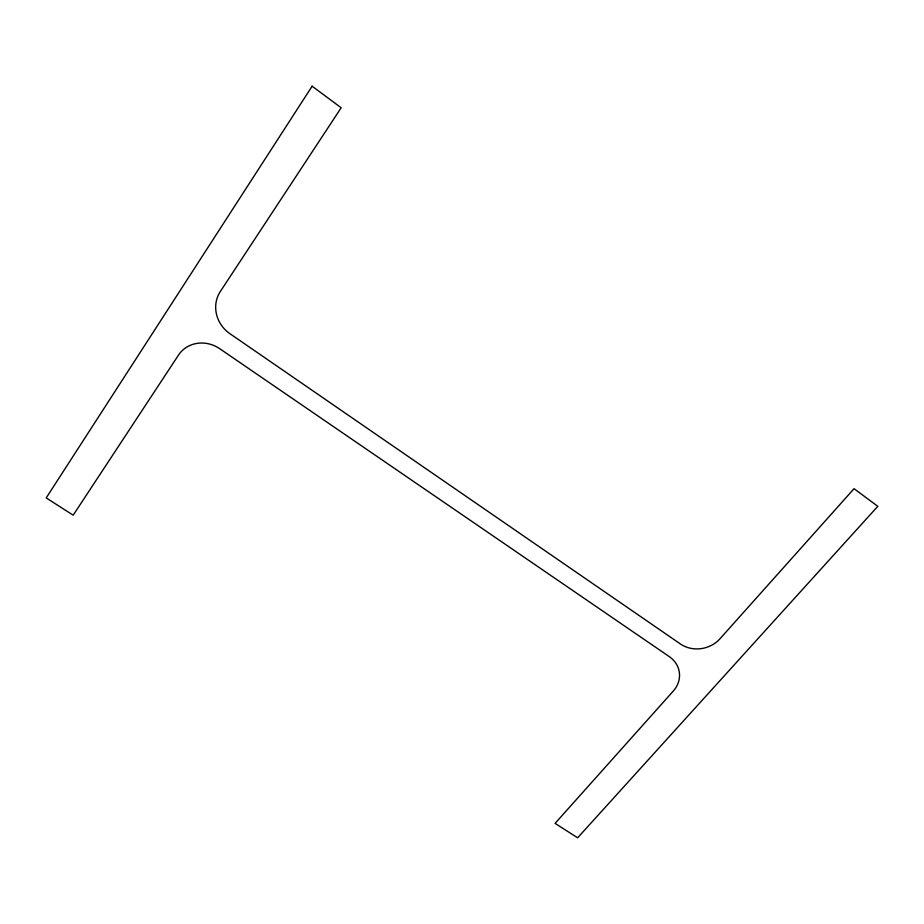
<?xml version="1.0" encoding="UTF-8"?>
<svg xmlns="http://www.w3.org/2000/svg" width="924" height="924" viewBox="0 0 924 924"><rect width="100%" height="100%" fill="white"/><g stroke="black" fill="none" stroke-linecap="round" stroke-linejoin="round"><path stroke-width="1.39" d="M312.127 86.198L46.2 497.921L73.192 515.176L178.494 355.105A30.619 28.263 36.5 0 1 219.75 348.718L669.334 656.652A27.755 24.451 -9.3 0 1 673.296 691.048L555.093 823.376L577.639 837.802L877.8 506.317L854.053 488.681L719.969 638.784A28.367 25.179 -13.6 0 1 680.48 644.016L229.845 333.633A31.231 29.302 42.4 0 1 220.305 291.534L341.175 107.773L312.127 86.198"/></g></svg>
